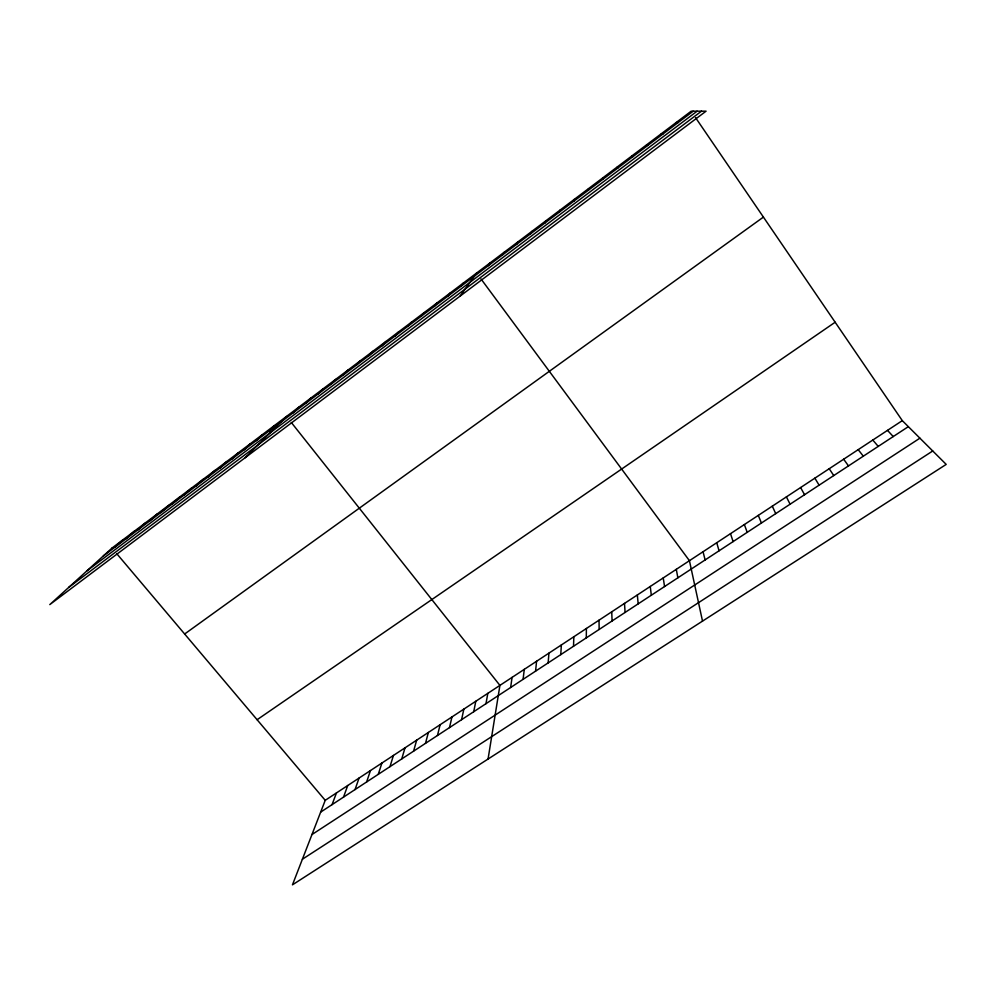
<?xml version="1.0" encoding="UTF-8"?>
<svg xmlns="http://www.w3.org/2000/svg" width="996" height="996" viewBox="0 0 996 996"><rect width="100%" height="100%" fill="white"/><g stroke="black" fill="none" stroke-linecap="round" stroke-linejoin="round"><path stroke-width="1.49" d="M586.295 637.888L586.395 628.488M573.509 646.267L573.845 636.743M588.449 190.186L588.524 188.63M560.785 654.609L561.346 644.96M548.149 662.9L548.933 653.139M535.574 671.155L536.57 661.269M523.074 679.359L524.282 669.349M510.637 687.514L512.069 677.392M488.065 759.039L499.917 685.385L291.305 422.478M485.973 703.686L487.828 693.341M473.735 711.704L475.802 701.246M573.87 201.18L574.231 199.412M461.584 719.685L463.85 709.115M449.482 727.615L451.96 716.946M437.456 735.509L440.132 724.727M425.491 743.352L428.367 732.458M413.589 751.158L416.664 740.165M401.749 758.927L405.023 747.822M389.984 766.646L393.432 755.441M378.268 774.328L381.916 763.023M559.379 212.098L560.026 210.131M366.628 781.96L370.462 770.555M355.037 789.567L359.07 778.05M343.52 797.124L347.729 785.52M332.054 804.631L336.449 792.941M902.301 420.636L325.231 800.323L292.463 884.834L946.2 464.397L902.301 420.636L695.532 117.615M544.986 222.955L545.908 220.776M530.681 233.736L531.876 231.358M516.463 244.456L517.945 241.866M502.345 255.101L504.088 252.324M488.314 265.683L490.318 262.707M460.127 296.086L476.636 273.029M460.911 286.338L463.426 282.989M447.54 296.422L450.304 292.886M434.244 306.444L437.256 302.734M421.034 316.404L424.284 312.507M407.899 326.315L411.398 322.243M394.839 336.15L398.574 331.905M381.866 345.936L385.838 341.516M368.968 355.659L373.164 351.078M356.145 365.333L360.564 360.577M343.396 374.944L348.052 370.014M330.722 384.493L335.602 379.414M318.122 393.993L323.214 388.751M305.598 403.442L310.914 398.026M293.148 412.83L298.676 407.264M244.979 457.849L286.512 416.44M268.459 431.442L274.41 425.566M256.233 440.668L262.384 434.63M244.07 449.831L250.419 443.656M231.968 458.957L238.53 452.632M219.942 468.02L226.702 461.546M207.99 477.034L214.949 470.411M196.1 485.998L203.246 479.238M184.272 494.912L191.618 488.003M172.52 503.777L180.064 496.73M160.829 512.591L168.561 505.408M149.213 521.344L157.119 514.036M137.66 530.059L145.752 522.614M126.156 538.724L134.435 531.142M114.739 547.339L123.193 539.62M103.372 555.905L693.204 111.203M86.901 570.882L697.113 111.191M68.736 587.391L701.483 111.178M184.646 634.004L763.422 217.091M257.105 719.722L835.158 322.231M320.662 812.114L908.34 426.649M311.96 834.548L919.906 438.178M302.398 859.224L932.742 450.976M676.222 122.483L677.94 122.707M661.369 133.688L662.788 134.136M646.616 144.818L647.724 145.491M887.511 430.372L893.238 436.559M631.95 155.874L632.759 156.77M872.807 440.045L878.235 446.407M116.793 553.726L325.231 800.323M858.191 449.657L863.32 456.18M481.018 278.967L689.431 560.686L702.516 621.118M843.662 459.218L848.492 465.904M829.22 468.718L833.764 475.578M814.865 478.167L819.123 485.177M800.597 487.554L804.569 494.726M786.404 496.892L790.102 504.213M772.311 506.167L775.722 513.637M617.383 166.855L617.894 167.975M758.292 515.393L761.43 523.012M744.361 524.556L747.224 532.337M730.504 533.669L733.106 541.6M716.734 542.733L719.062 550.8M703.052 551.734L705.118 559.951M676.296 569.339L677.865 577.829M602.916 177.774L603.128 179.118M663.236 577.929L664.556 586.557M650.251 586.47L651.322 595.235M637.34 594.973L638.175 603.862M624.504 603.414L625.09 612.44M611.731 611.818L612.079 620.969M599.032 620.172L599.156 629.447M112 548.061L49.8 604.609L706.077 111.166L691.162 111.203L112 548.061"/></g></svg>
